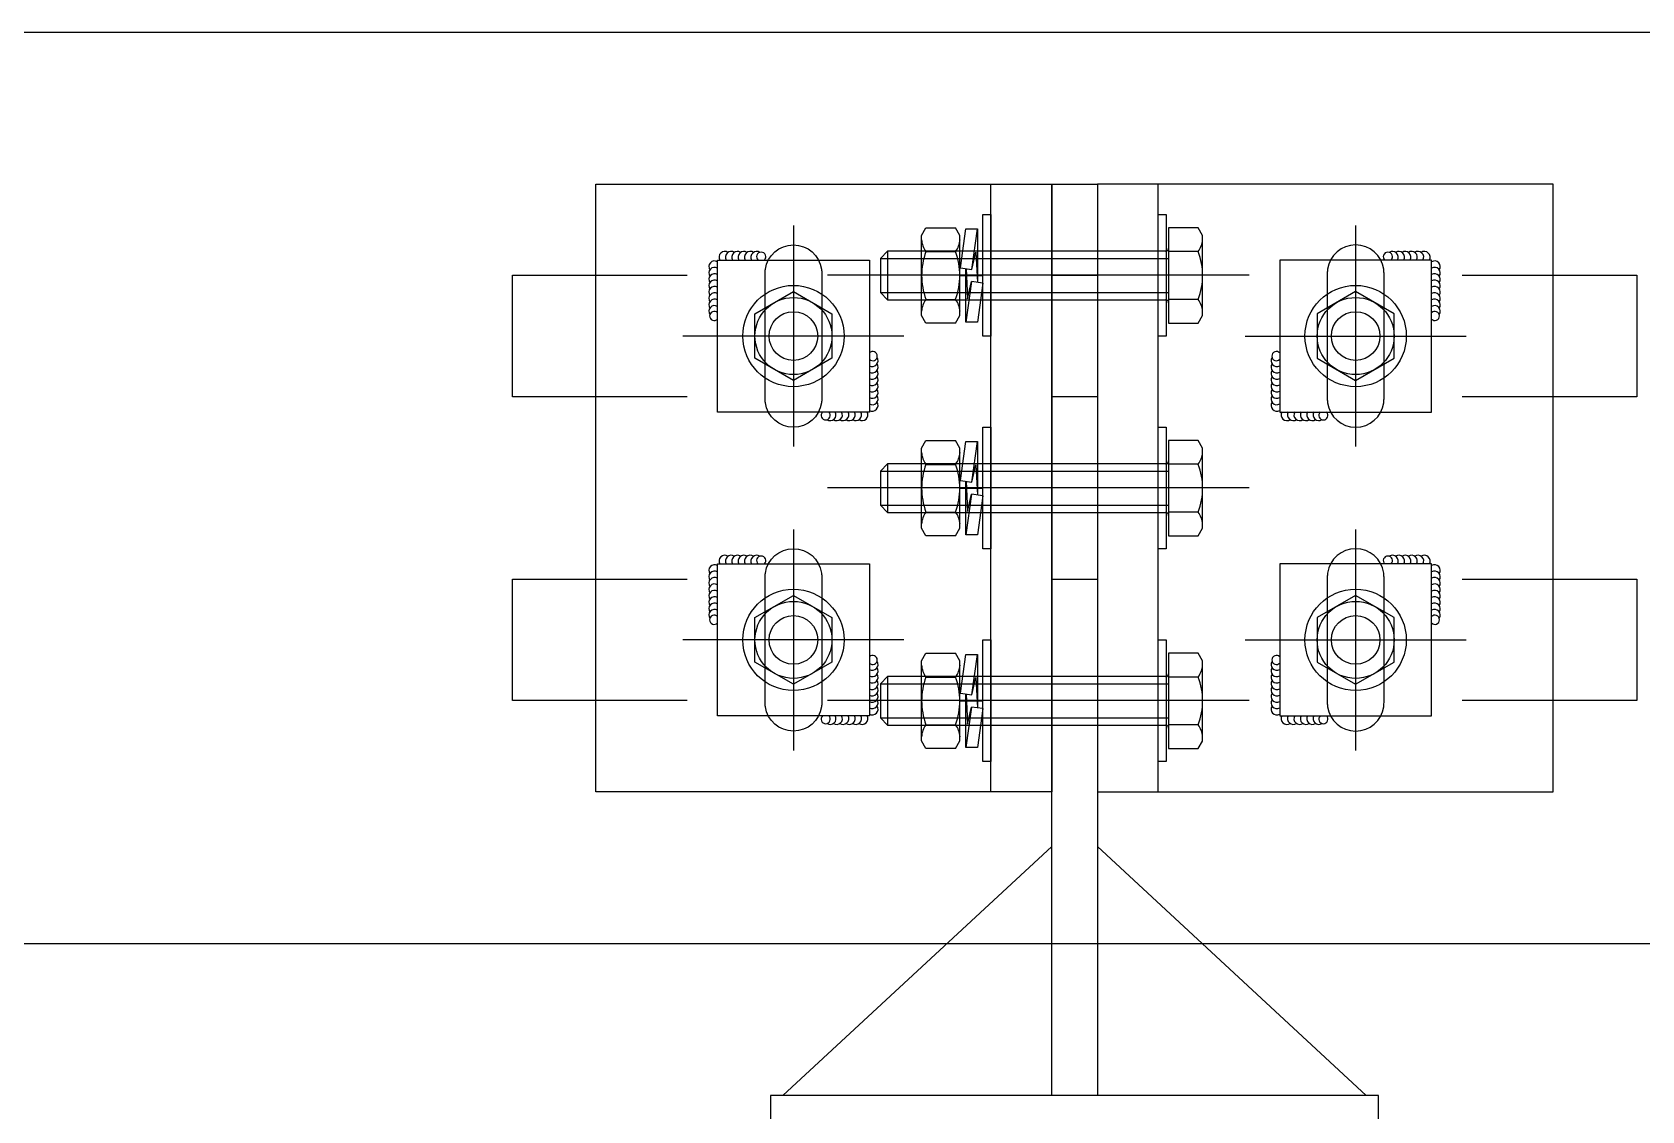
# Model space of a CAD drawing. Header units: millimetres. Extents: x 7297 to 60227, y -7497 to 19324.
# Drawn here: x 55630 to 56160, y 402 to 757 of the extents above; entities that cross this region are included whole.
import ezdxf

# ---------------------------------------------------------------- set-up
doc = ezdxf.new("R2010")
doc.units = ezdxf.units.MM
for name, color, linetype in [('NS_BRACKET_NUTS', 1, 'Continuous'), ('NS_COL_MAGENTA', 6, 'Continuous'), ('NS_COL_RED', 1, 'Continuous'), ('NS_COL_YELLOW', 2, 'Continuous'), ('NS_WELD', 1, 'Continuous')]:
    doc.layers.add(name, color=color, linetype=linetype)

# ---------------------------------------------------------------- blocks, each defined once
blk = doc.blocks.new('-AS0-DFASDFASD+7SDFDE')
for p, q in [((140.34, -30.26), (139.81, -31.19)), ((139.81, -31.19), (139.81, -41.09)), ((140.34, -30.26), (144.01, -30.26)), ((144.01, -30.26), (144.54, -31.19)), ((144.54, -31.19), (144.54, -41.09)), ((144.01, -33.19), (140.34, -33.19)), ((144.01, -39.08), (140.34, -39.08)), ((139.81, -41.09), (140.34, -42.02)), ((144.54, -41.09), (144.01, -42.02)), ((144.01, -42.02), (140.34, -42.02))]:
    blk.add_line(p, q)
for centre, radius, start, end in [((142.73, -31.48), 2.94, 184.6551, 215.532), ((141.62, -31.48), 2.94, 324.468, 355.3449), ((148.15, -36.14), 8.34, 159.331, 200.669), ((136.2, -36.14), 8.34, 339.331, 20.669), ((142.73, -40.79), 2.94, 144.468, 175.3449), ((141.62, -40.79), 2.94, 4.6551, 35.532)]:
    blk.add_arc(centre, radius, start, end)
blk = doc.blocks.new('ASD-FA-SDFASD+69DF')
for p, q in [((136.08, -35.19), (136.75, -30.39)), ((136.75, -30.39), (138.18, -30.39)), ((137.47, -35.38), (138.18, -30.39)), ((138.18, -30.39), (138.18, -36.99)), ((137.97, -33.26), (137.47, -35.38)), ((138.16, -36.99), (137.97, -33.26)), ((136.08, -35.19), (137.47, -35.38)), ((136.76, -41.88), (136.76, -35.28)), ((136.96, -39.01), (136.76, -35.28)), ((138.86, -36.14), (136.08, -36.14)), ((137.46, -36.89), (136.76, -41.88)), ((137.46, -36.89), (136.96, -39.01)), ((138.86, -37.08), (137.46, -36.89)), ((138.86, -37.08), (138.18, -41.88)), ((138.18, -41.88), (136.76, -41.88))]:
    blk.add_line(p, q)

msp = doc.modelspace()

# ---------------------------------------------------------------- linework, layer by layer
at = {"layer": 'NS_BRACKET_NUTS'}
for p, q in [((56004.07, 692.13, 0), (56004.07, 660.77, 0)), ((56013.84, 692.13, 0), (56004.07, 692.13, 0)), ((56015.27, 689.65, 0), (56013.84, 692.13, 0)), ((56015.27, 663.25, 0), (56015.27, 689.65, 0)), ((55911.63, 684.45, 0), (55909.23, 682.05, 0)), ((56003.11, 684.45, 0), (55911.63, 684.45, 0)), ((55911.63, 684.45, 0), (55911.63, 668.45, 0)), ((56013.84, 684.31, 0), (56004.07, 684.31, 0)), ((55909.23, 682.05, 0), (56004.07, 682.05, 0)), ((55909.23, 682.05, 0), (55909.23, 670.85, 0)), ((56030.64, 676.53, 0), (55891.79, 676.53, 0)), ((55909.23, 670.85, 0), (56004.07, 670.85, 0)), ((55909.23, 670.85, 0), (55911.63, 668.45, 0)), ((55911.63, 668.45, 0), (56003.11, 668.45, 0)), ((56013.84, 668.6, 0), (56004.07, 668.6, 0)), ((56013.84, 660.77, 0), (56015.27, 663.25, 0)), ((56004.07, 660.77, 0), (56013.84, 660.77, 0)), ((56004.07, 622.13, 0), (56004.07, 590.77, 0)), ((56013.84, 622.13, 0), (56004.07, 622.13, 0)), ((56015.27, 619.65, 0), (56013.84, 622.13, 0)), ((55911.63, 614.45, 0), (55909.23, 612.05, 0)), ((56003.11, 614.45, 0), (55911.63, 614.45, 0)), ((55911.63, 614.45, 0), (55911.63, 598.45, 0)), ((56015.27, 593.25, 0), (56015.27, 619.65, 0)), ((55909.23, 612.05, 0), (56004.07, 612.05, 0)), ((55909.23, 612.05, 0), (55909.23, 600.85, 0)), ((56013.84, 614.31, 0), (56004.07, 614.31, 0)), ((56030.64, 606.53, 0), (55891.79, 606.53, 0)), ((55909.23, 600.85, 0), (56004.07, 600.85, 0)), ((55909.23, 600.85, 0), (55911.63, 598.45, 0)), ((56013.84, 598.6, 0), (56004.07, 598.6, 0)), ((55911.63, 598.45, 0), (56003.11, 598.45, 0)), ((56013.84, 590.77, 0), (56015.27, 593.25, 0)), ((56004.07, 590.77, 0), (56013.84, 590.77, 0)), ((56004.07, 552.13, 0), (56004.07, 520.77, 0)), ((56013.84, 552.13, 0), (56004.07, 552.13, 0)), ((56015.27, 549.65, 0), (56013.84, 552.13, 0)), ((56015.27, 523.25, 0), (56015.27, 549.65, 0)), ((55911.63, 544.45, 0), (55909.23, 542.05, 0)), ((55909.23, 542.05, 0), (56004.07, 542.05, 0)), ((55909.23, 542.05, 0), (55909.23, 530.85, 0)), ((56003.11, 544.45, 0), (55911.63, 544.45, 0)), ((55911.63, 544.45, 0), (55911.63, 528.45, 0)), ((56013.84, 544.31, 0), (56004.07, 544.31, 0)), ((56030.64, 536.53, 0), (55891.79, 536.53, 0)), ((55909.23, 530.85, 0), (56004.07, 530.85, 0)), ((55909.23, 530.85, 0), (55911.63, 528.45, 0)), ((55911.63, 528.45, 0), (56003.11, 528.45, 0)), ((56013.84, 528.6, 0), (56004.07, 528.6, 0)), ((56004.07, 520.77, 0), (56013.84, 520.77, 0)), ((56013.84, 520.77, 0), (56015.27, 523.25, 0))]:
    msp.add_line(p, q, dxfattribs=at)
at = {"layer": 'NS_BRACKET_NUTS', "elevation": 0}
for points in [[(55945.63, 696.53), (55945.63, 656.53), (55942.96, 656.53), (55942.96, 696.53)], [(56003.3, 696.53), (56003.3, 656.53), (56000.63, 656.53), (56000.63, 696.53)], [(55893.3, 649.22), (55880.63, 641.91), (55867.96, 649.22), (55867.96, 663.85), (55880.63, 671.16), (55893.3, 663.85)], [(56052.96, 649.22), (56065.63, 641.91), (56078.3, 649.22), (56078.3, 663.85), (56065.63, 671.16), (56052.96, 663.85)], [(55945.63, 626.53), (55945.63, 586.53), (55942.96, 586.53), (55942.96, 626.53)], [(56003.3, 626.53), (56003.3, 586.53), (56000.63, 586.53), (56000.63, 626.53)], [(55893.3, 549.22), (55880.63, 541.91), (55867.96, 549.22), (55867.96, 563.85), (55880.63, 571.16), (55893.3, 563.85)], [(56052.96, 549.22), (56065.63, 541.91), (56078.3, 549.22), (56078.3, 563.85), (56065.63, 571.16), (56052.96, 563.85)], [(55945.63, 556.53), (55945.63, 516.53), (55942.96, 516.53), (55942.96, 556.53)], [(56003.3, 556.53), (56003.3, 516.53), (56000.63, 516.53), (56000.63, 556.53)]]:
    msp.add_lwpolyline(points, close=True, dxfattribs=at)
at = {"layer": 'NS_BRACKET_NUTS'}
for centre, radius in [((55880.63, 656.53, 0), 16.67), ((56065.63, 656.53, 0), 16.67), ((55880.63, 656.53, 0), 12.67), ((56065.63, 656.53, 0), 12.67), ((55880.63, 656.53, 0), 8), ((56065.63, 656.53, 0), 8), ((55880.63, 556.53, 0), 16.67), ((56065.63, 556.53, 0), 16.67), ((55880.63, 556.53, 0), 12.67), ((56065.63, 556.53, 0), 12.67), ((55880.63, 556.53, 0), 8), ((56065.63, 556.53, 0), 8)]:
    msp.add_circle(centre, radius, dxfattribs=at)
for centre, radius, start, end in [((56003.11, 685.41, 0), 0.96, 270, 0), ((56007.47, 688.86, 0), 7.83, 324.468, 355.3449), ((55993.03, 676.45, 0), 22.25, 339.331, 20.669), ((56003.11, 667.49, 0), 0.96, 0, 90), ((56007.47, 664.05, 0), 7.83, 4.6551, 35.532), ((56003.11, 615.41, 0), 0.96, 270, 0), ((56007.47, 618.86, 0), 7.83, 324.468, 355.3449), ((55993.03, 606.45, 0), 22.25, 339.331, 20.669), ((56007.47, 594.05, 0), 7.83, 4.6551, 35.532), ((56003.11, 597.49, 0), 0.96, 0, 90), ((56007.47, 548.86, 0), 7.83, 324.468, 355.3449), ((56003.11, 545.41, 0), 0.96, 270, 0), ((55993.03, 536.45, 0), 22.25, 339.331, 20.669), ((56003.11, 527.49, 0), 0.96, 0, 90), ((56007.47, 524.05, 0), 7.83, 4.6551, 35.532)]:
    msp.add_arc(centre, radius, start, end, dxfattribs=at)
at = {"layer": 'NS_COL_MAGENTA', "elevation": 0}
for points in [[(55965.63, 506.53), (55815.63, 506.53), (55815.63, 706.53), (55965.63, 706.53)], [(55965.63, 506.53), (55945.63, 506.53), (55945.63, 706.53), (55965.63, 706.53)], [(55980.63, 506.53), (56130.63, 506.53), (56130.63, 706.53), (55980.63, 706.53)], [(55980.63, 506.53), (56000.63, 506.53), (56000.63, 706.53), (55980.63, 706.53)], [(55905.63, 631.53), (55855.63, 631.53), (55855.63, 681.53), (55905.63, 681.53)], [(56040.63, 631.53), (56090.63, 631.53), (56090.63, 681.53), (56040.63, 681.53)], [(55905.63, 531.53), (55855.63, 531.53), (55855.63, 581.53), (55905.63, 581.53)], [(56040.63, 531.53), (56090.63, 531.53), (56090.63, 581.53), (56040.63, 581.53)]]:
    msp.add_lwpolyline(points, close=True, dxfattribs=at)
at = {"layer": 'NS_COL_RED', "ltscale": 0.1}
for p, q in [((55880.63, 692.9, 0), (55880.63, 620.17, 0)), ((56065.63, 692.9, 0), (56065.63, 620.17, 0)), ((55917, 656.53, 0), (55844.26, 656.53, 0)), ((56029.26, 656.53, 0), (56102, 656.53, 0)), ((55880.63, 592.9, 0), (55880.63, 520.17, 0)), ((56065.63, 592.9, 0), (56065.63, 520.17, 0)), ((55917, 556.53, 0), (55844.26, 556.53, 0)), ((56029.26, 556.53, 0), (56102, 556.53, 0))]:
    msp.add_line(p, q, dxfattribs=at)
at = {"layer": 'NS_COL_RED'}
for p, q in [((55877.13, 406.53), (55965.63, 488.53)), ((56069.13, 406.53), (55980.63, 488.53))]:
    msp.add_line(p, q, dxfattribs=at)
at = {"layer": 'NS_COL_RED', "elevation": 0}
msp.add_lwpolyline([(55980.63, 406.53), (55965.63, 406.53), (55965.63, 706.53), (55980.63, 706.53)], close=True, dxfattribs=at)
at = {"layer": 'NS_COL_RED', "ltscale": 0.5, "elevation": 0}
for points in [[(55871.3, 677.2, -0.035852), (55871.39, 678.53, -0.866025), (55889.87, 678.53, -0.035852), (55889.96, 677.2), (55889.96, 635.87, -0.035852), (55889.87, 634.53, -0.866025), (55871.39, 634.53, -0.035852), (55871.3, 635.87), (55871.3, 677.2)], [(56074.96, 677.2, 0.035852), (56074.87, 678.53, 0.866025), (56056.39, 678.53, 0.035852), (56056.3, 677.2), (56056.3, 635.87, 0.035852), (56056.39, 634.53, 0.866025), (56074.87, 634.53, 0.035852), (56074.96, 635.87), (56074.96, 677.2)], [(55871.3, 577.2, -0.035852), (55871.39, 578.53, -0.866025), (55889.87, 578.53, -0.035852), (55889.96, 577.2), (55889.96, 535.87, -0.035852), (55889.87, 534.53, -0.866025), (55871.39, 534.53, -0.035852), (55871.3, 535.87), (55871.3, 577.2)], [(56074.96, 577.2, 0.035852), (56074.87, 578.53, 0.866025), (56056.39, 578.53, 0.035852), (56056.3, 577.2), (56056.3, 535.87, 0.035852), (56056.39, 534.53, 0.866025), (56074.87, 534.53, 0.035852), (56074.96, 535.87), (56074.96, 577.2)]]:
    msp.add_lwpolyline(points, format="xyb", dxfattribs=at)
at = {"layer": 'NS_COL_RED'}
msp.add_lwpolyline([(56073.13, 396.53), (56073.13, 406.53), (55873.13, 406.53), (55873.13, 396.53)], dxfattribs=at)
at = {"layer": 'NS_COL_YELLOW'}
for p, q in [((54349.13, 756.53), (57019.13, 756.53)), ((57019.13, 456.53), (54349.13, 456.53))]:
    msp.add_line(p, q, dxfattribs=at)
at = {"layer": 'NS_COL_YELLOW', "elevation": 0}
for points in [[(55845.63, 636.53), (55788.13, 636.53), (55788.13, 676.53), (55845.63, 676.53)], [(55965.63, 676.53), (55980.63, 676.53)], [(56100.63, 676.53), (56158.13, 676.53), (56158.13, 636.53), (56100.63, 636.53)], [(55980.63, 636.53), (55965.63, 636.53)], [(55845.63, 536.53), (55788.13, 536.53), (55788.13, 576.53), (55845.63, 576.53)], [(55965.63, 576.53), (55980.63, 576.53)], [(56100.63, 576.53), (56158.13, 576.53), (56158.13, 536.53), (56100.63, 536.53)], [(55980.63, 536.53), (55965.63, 536.53)]]:
    msp.add_lwpolyline(points, dxfattribs=at)
at = {"layer": 'NS_WELD'}
for centre, radius, start, end in [((55858.02, 682.47, 0), 1.9, 56.4176, 209.6326), ((55860.12, 682.47, 0), 1.9, 56.4176, 209.6326), ((55862.22, 682.47, 0), 1.9, 56.4176, 209.6326), ((55864.32, 682.47, 0), 1.9, 56.4176, 209.6326), ((55866.42, 682.47, 0), 1.9, 56.4176, 209.6326), ((55868.52, 682.47, 0), 1.9, 56.4176, 209.6326), ((55870.02, 682.62, 0), 1.51, 314.1552, 225.8448), ((56076.24, 682.62, 0), 1.51, 314.1552, 225.8448), ((56077.74, 682.47, 0), 1.9, 330.3674, 123.5824), ((56079.84, 682.47, 0), 1.9, 330.3674, 123.5824), ((56081.94, 682.47, 0), 1.9, 330.3674, 123.5824), ((56084.04, 682.47, 0), 1.9, 330.3674, 123.5824), ((56086.14, 682.47, 0), 1.9, 330.3674, 123.5824), ((56088.24, 682.47, 0), 1.9, 330.3674, 123.5824), ((55854.69, 679.35, 0), 1.9, 60.3674, 213.5824), ((55854.69, 677.25, 0), 1.9, 60.3674, 213.5824), ((56091.57, 679.35, 0), 1.9, 326.4176, 119.6326), ((56091.57, 677.25, 0), 1.9, 326.4176, 119.6326), ((55854.69, 675.15, 0), 1.9, 60.3674, 213.5824), ((55854.69, 673.05, 0), 1.9, 60.3674, 213.5824), ((55854.69, 670.95, 0), 1.9, 60.3674, 213.5824), ((56091.57, 675.15, 0), 1.9, 326.4176, 119.6326), ((56091.57, 673.05, 0), 1.9, 326.4176, 119.6326), ((56091.57, 670.95, 0), 1.9, 326.4176, 119.6326), ((55854.69, 668.85, 0), 1.9, 60.3674, 213.5824), ((55854.69, 666.75, 0), 1.9, 60.3674, 213.5824), ((56091.57, 668.85, 0), 1.9, 326.4176, 119.6326), ((56091.57, 666.75, 0), 1.9, 326.4176, 119.6326), ((55854.69, 664.65, 0), 1.9, 60.3674, 213.5824), ((55854.55, 663.15, 0), 1.51, 44.1552, 315.8448), ((56091.57, 664.65, 0), 1.9, 326.4176, 119.6326), ((56091.71, 663.15, 0), 1.51, 224.1552, 135.8448), ((55906.71, 649.92, 0), 1.51, 224.1552, 135.8448), ((55906.57, 648.42, 0), 1.9, 240.3674, 33.5824), ((55906.57, 646.32, 0), 1.9, 240.3674, 33.5824), ((56039.69, 648.42, 0), 1.9, 146.4176, 299.6326), ((56039.69, 646.32, 0), 1.9, 146.4176, 299.6326), ((56039.55, 649.92, 0), 1.51, 44.1552, 315.8448), ((55906.57, 644.22, 0), 1.9, 240.3674, 33.5824), ((55906.57, 642.12, 0), 1.9, 240.3674, 33.5824), ((55906.57, 640.02, 0), 1.9, 240.3674, 33.5824), ((56039.69, 644.22, 0), 1.9, 146.4176, 299.6326), ((56039.69, 642.12, 0), 1.9, 146.4176, 299.6326), ((56039.69, 640.02, 0), 1.9, 146.4176, 299.6326), ((55906.57, 637.92, 0), 1.9, 240.3674, 33.5824), ((55906.57, 635.82, 0), 1.9, 240.3674, 33.5824), ((56039.69, 637.92, 0), 1.9, 146.4176, 299.6326), ((56039.69, 635.82, 0), 1.9, 146.4176, 299.6326), ((55891.24, 630.45, 0), 1.51, 134.1552, 45.8448), ((55892.74, 630.6, 0), 1.9, 236.4176, 29.6326), ((55894.84, 630.6, 0), 1.9, 236.4176, 29.6326), ((55896.94, 630.6, 0), 1.9, 236.4176, 29.6326), ((55899.04, 630.6, 0), 1.9, 236.4176, 29.6326), ((55901.14, 630.6, 0), 1.9, 236.4176, 29.6326), ((55903.24, 630.6, 0), 1.9, 236.4176, 29.6326), ((55906.57, 633.72, 0), 1.9, 240.3674, 33.5824), ((56039.69, 633.72, 0), 1.9, 146.4176, 299.6326), ((56043.02, 630.6, 0), 1.9, 150.3674, 303.5824), ((56045.12, 630.6, 0), 1.9, 150.3674, 303.5824), ((56047.22, 630.6, 0), 1.9, 150.3674, 303.5824), ((56049.32, 630.6, 0), 1.9, 150.3674, 303.5824), ((56051.42, 630.6, 0), 1.9, 150.3674, 303.5824), ((56053.52, 630.6, 0), 1.9, 150.3674, 303.5824), ((56055.02, 630.45, 0), 1.51, 134.1552, 45.8448), ((55858.02, 582.47, 0), 1.9, 56.4176, 209.6326), ((55860.12, 582.47, 0), 1.9, 56.4176, 209.6326), ((55862.22, 582.47, 0), 1.9, 56.4176, 209.6326), ((55864.32, 582.47, 0), 1.9, 56.4176, 209.6326), ((55866.42, 582.47, 0), 1.9, 56.4176, 209.6326), ((55868.52, 582.47, 0), 1.9, 56.4176, 209.6326), ((55870.02, 582.62, 0), 1.51, 314.1552, 225.8448), ((56076.24, 582.62, 0), 1.51, 314.1552, 225.8448), ((56077.74, 582.47, 0), 1.9, 330.3674, 123.5824), ((56079.84, 582.47, 0), 1.9, 330.3674, 123.5824), ((56081.94, 582.47, 0), 1.9, 330.3674, 123.5824), ((56084.04, 582.47, 0), 1.9, 330.3674, 123.5824), ((56086.14, 582.47, 0), 1.9, 330.3674, 123.5824), ((56088.24, 582.47, 0), 1.9, 330.3674, 123.5824), ((55854.69, 579.35, 0), 1.9, 60.3674, 213.5824), ((55854.69, 577.25, 0), 1.9, 60.3674, 213.5824), ((56091.57, 579.35, 0), 1.9, 326.4176, 119.6326), ((56091.57, 577.25, 0), 1.9, 326.4176, 119.6326), ((55854.69, 575.15, 0), 1.9, 60.3674, 213.5824), ((55854.69, 573.05, 0), 1.9, 60.3674, 213.5824), ((55854.69, 570.95, 0), 1.9, 60.3674, 213.5824), ((56091.57, 575.15, 0), 1.9, 326.4176, 119.6326), ((56091.57, 573.05, 0), 1.9, 326.4176, 119.6326), ((56091.57, 570.95, 0), 1.9, 326.4176, 119.6326), ((55854.69, 568.85, 0), 1.9, 60.3674, 213.5824), ((55854.69, 566.75, 0), 1.9, 60.3674, 213.5824), ((56091.57, 568.85, 0), 1.9, 326.4176, 119.6326), ((56091.57, 566.75, 0), 1.9, 326.4176, 119.6326), ((55854.69, 564.65, 0), 1.9, 60.3674, 213.5824), ((55854.55, 563.15, 0), 1.51, 44.1552, 315.8448), ((56091.57, 564.65, 0), 1.9, 326.4176, 119.6326), ((56091.71, 563.15, 0), 1.51, 224.1552, 135.8448), ((55906.71, 549.92, 0), 1.51, 224.1552, 135.8448), ((56039.55, 549.92, 0), 1.51, 44.1552, 315.8448), ((55906.57, 548.42, 0), 1.9, 240.3674, 33.5824), ((55906.57, 546.32, 0), 1.9, 240.3674, 33.5824), ((56039.69, 548.42, 0), 1.9, 146.4176, 299.6326), ((56039.69, 546.32, 0), 1.9, 146.4176, 299.6326), ((55906.57, 544.22, 0), 1.9, 240.3674, 33.5824), ((55906.57, 542.12, 0), 1.9, 240.3674, 33.5824), ((55906.57, 540.02, 0), 1.9, 240.3674, 33.5824), ((56039.69, 544.22, 0), 1.9, 146.4176, 299.6326), ((56039.69, 542.12, 0), 1.9, 146.4176, 299.6326), ((56039.69, 540.02, 0), 1.9, 146.4176, 299.6326), ((55906.57, 537.92, 0), 1.9, 240.3674, 33.5824), ((55906.57, 535.82, 0), 1.9, 240.3674, 33.5824), ((56039.69, 537.92, 0), 1.9, 146.4176, 299.6326), ((56039.69, 535.82, 0), 1.9, 146.4176, 299.6326), ((55891.24, 530.45, 0), 1.51, 134.1552, 45.8448), ((55892.74, 530.6, 0), 1.9, 236.4176, 29.6326), ((55894.84, 530.6, 0), 1.9, 236.4176, 29.6326), ((55896.94, 530.6, 0), 1.9, 236.4176, 29.6326), ((55899.04, 530.6, 0), 1.9, 236.4176, 29.6326), ((55901.14, 530.6, 0), 1.9, 236.4176, 29.6326), ((55903.24, 530.6, 0), 1.9, 236.4176, 29.6326), ((55906.57, 533.72, 0), 1.9, 240.3674, 33.5824), ((56039.69, 533.72, 0), 1.9, 146.4176, 299.6326), ((56043.02, 530.6, 0), 1.9, 150.3674, 303.5824), ((56045.12, 530.6, 0), 1.9, 150.3674, 303.5824), ((56047.22, 530.6, 0), 1.9, 150.3674, 303.5824), ((56049.32, 530.6, 0), 1.9, 150.3674, 303.5824), ((56051.42, 530.6, 0), 1.9, 150.3674, 303.5824), ((56053.52, 530.6, 0), 1.9, 150.3674, 303.5824), ((56055.02, 530.45, 0), 1.51, 134.1552, 45.8448)]:
    msp.add_arc(centre, radius, start, end, dxfattribs=at)

# ---------------------------------------------------------------- block references
at = {"layer": 'NS_BRACKET_NUTS', "xscale": 2.666672, "yscale": 2.666672, "zscale": 2.666672, "rotation": 180}
for name, p in [('-AS0-DFASDFASD+7SDFDE', (56308.24, 580.09, 0)), ('ASD-FA-SDFASD+69DF', (56305.84, 580.09, 0)), ('-AS0-DFASDFASD+7SDFDE', (56308.24, 510.09, 0)), ('ASD-FA-SDFASD+69DF', (56305.84, 510.09, 0)), ('-AS0-DFASDFASD+7SDFDE', (56308.24, 440.09, 0)), ('ASD-FA-SDFASD+69DF', (56305.84, 440.09, 0))]:
    msp.add_blockref(name, p, dxfattribs=at)

doc.saveas('drawing.dxf')
